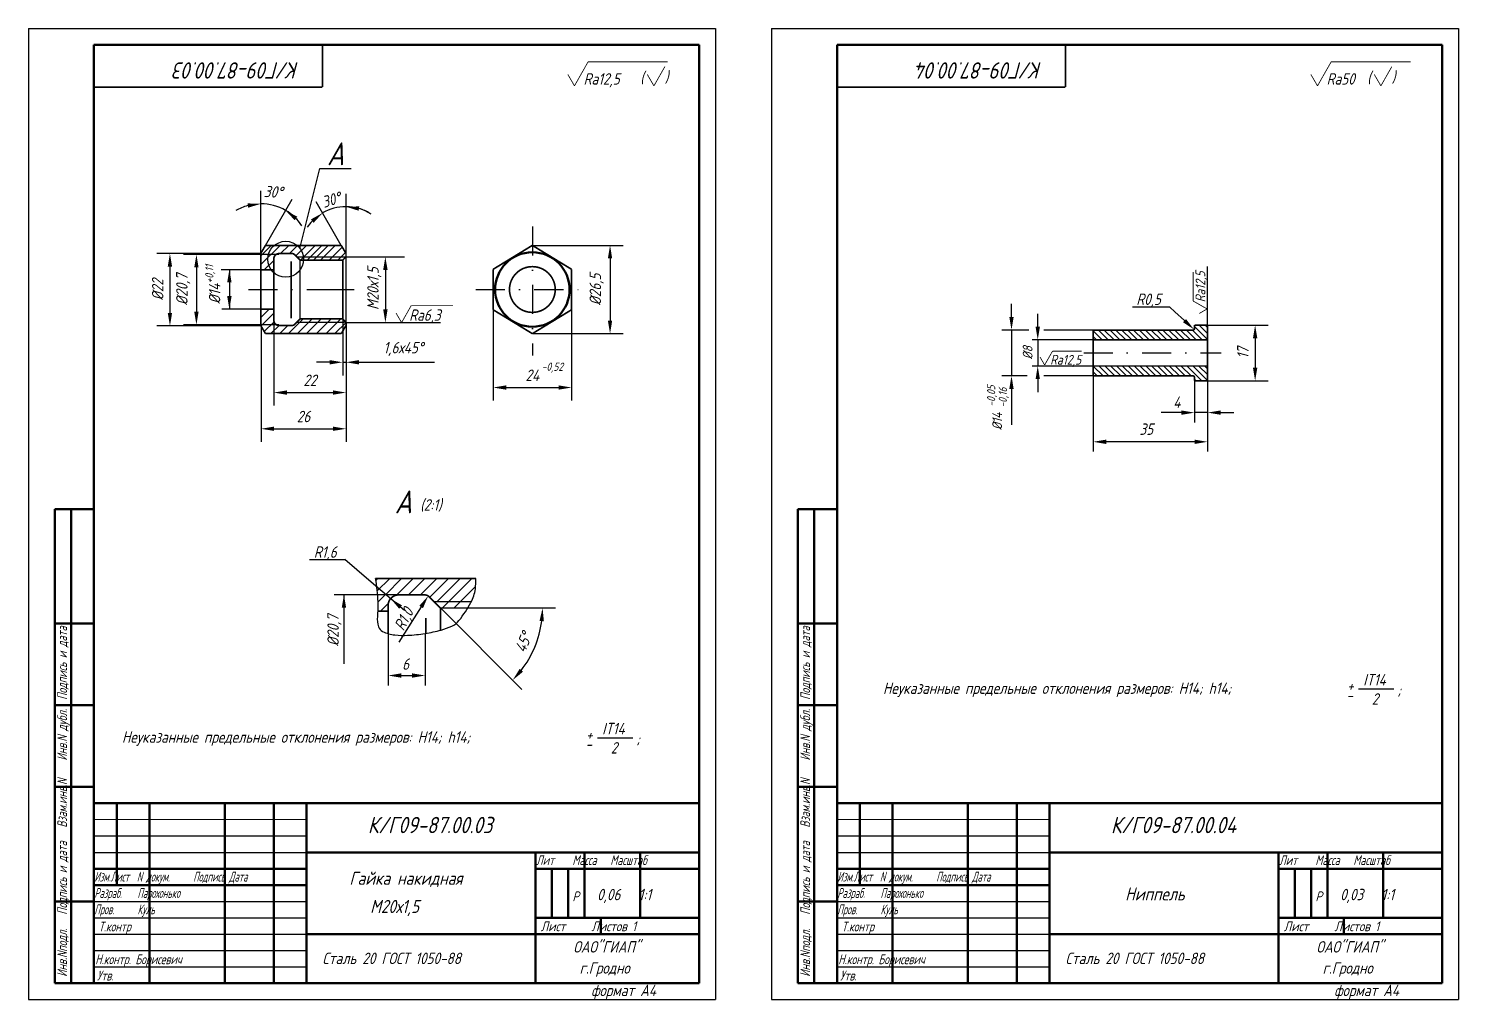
# Model space of a CAD drawing. Header units: inches. Extents: x 1065 to 7392, y 1020 to 3127.
# Drawn here: x 4152.2 to 4589.4, y 2289.9 to 2586.9 of the extents above; entities that cross this region are included whole.
import ezdxf

# ---------------------------------------------------------------- set-up
doc = ezdxf.new("R2010")
doc.units = ezdxf.units.IN
doc.header["$LTSCALE"] = 0.7
doc.header["$MEASUREMENT"] = 0
doc.linetypes.add('DASHDOT', pattern=[25.4, 12.7, -6.35, 0, -6.35])
doc.styles.add('ROMANC', font='romanc', dxfattribs={"width": 0.8, "oblique": 15, "height": 3.5})
doc.styles.get("Standard").update_dxf_attribs({"font": 'romand.shx', "width": 0.8, "oblique": 15, "height": 3.5})
doc.dimstyles.get("Standard").update_dxf_attribs({"dimtxt": 3.5, "dimasz": 4, "dimexe": 4, "dimexo": 0, "dimgap": 2, "dimtad": 1, "dimdec": 0, "dimdsep": 46, "dimtxsty": 'Standard', "dimcen": 0.09, "dimadec": 0, "dimazin": 0, "dimtfac": 1, "dimtdec": 0, "dimtmove": 0, "dimatfit": 3, "dimfxl": 0, "dimtolj": 1, "dimtzin": 0, "dimlwd": 25, "dimlwe": 25, "dimarcsym": 0})

# ---------------------------------------------------------------- blocks, each defined once
blk = doc.blocks.new('*D233')
at = {"color": 0, "lineweight": 25}
for p, q in [((4278.1, 2409.66), (4303.01, 2384.76)), ((4286.46, 2409.66), (4313.32, 2409.66))]:
    blk.add_line(p, q, dxfattribs=at)
blk.add_arc((4278.1, 2409.66), 31.22, 322.3469, 352.6531, dxfattribs=at)
for points in [[(4308.4, 2405.71), (4309.73, 2405.62), (4309.32, 2409.66)], [(4303.32, 2390.15), (4302.32, 2391.03), (4300.18, 2387.59)]]:
    blk.add_solid(points, dxfattribs=at)
at = {"layer": 'DEFPOINTS', "color": 0, "lineweight": 25}
for p in [(4274.69, 2413.07), (4278.1, 2409.66), (4278.1, 2409.66), (4286.46, 2409.66), (4305.14, 2394.05)]:
    blk.add_point(p, dxfattribs=at)
at = {"color": 0, "lineweight": 25, "insert": (4303.48, 2399.15), "char_height": 3.5, "attachment_point": 5, "rotation": 67.5}
blk.add_mtext('\\A1;45°', dxfattribs=at)
blk = doc.blocks.new('*D234')
at = {"color": 0, "lineweight": 25}
for p, q in [((4227.15, 2501.09), (4227.15, 2471.56)), ((4249.22, 2496.98), (4249.22, 2471.56)), ((4231.15, 2475.56), (4245.22, 2475.56))]:
    blk.add_line(p, q, dxfattribs=at)
for points in [[(4231.15, 2476.23), (4231.15, 2474.9), (4227.15, 2475.56)], [(4245.22, 2476.23), (4245.22, 2474.9), (4249.22, 2475.56)]]:
    blk.add_solid(points, dxfattribs=at)
at = {"layer": 'DEFPOINTS', "color": 0, "lineweight": 25}
for p in [(4227.15, 2501.09), (4249.22, 2496.98), (4249.22, 2475.56)]:
    blk.add_point(p, dxfattribs=at)
at = {"color": 0, "lineweight": 25, "insert": (4238.19, 2479.31), "char_height": 3.5, "attachment_point": 5}
blk.add_mtext('\\A1;22', dxfattribs=at)
blk = doc.blocks.new('*D235')
at = {"color": 0, "lineweight": 25}
for p, q in [((4223.24, 2495.93), (4223.24, 2460.49)), ((4249.22, 2496.09), (4249.22, 2460.49)), ((4227.24, 2464.49), (4245.22, 2464.49))]:
    blk.add_line(p, q, dxfattribs=at)
for points in [[(4227.24, 2465.16), (4227.24, 2463.83), (4223.24, 2464.49)], [(4245.22, 2465.16), (4245.22, 2463.83), (4249.22, 2464.49)]]:
    blk.add_solid(points, dxfattribs=at)
at = {"layer": 'DEFPOINTS', "color": 0, "lineweight": 25}
for p in [(4223.24, 2495.93), (4249.22, 2496.09), (4249.22, 2464.49)]:
    blk.add_point(p, dxfattribs=at)
at = {"color": 0, "lineweight": 25, "insert": (4236.23, 2468.24), "char_height": 3.5, "attachment_point": 5}
blk.add_mtext('\\A1;26', dxfattribs=at)
blk = doc.blocks.new('*D236')
at = {"color": 0, "lineweight": 25}
for p, q in [((4223.15, 2518.09), (4191.38, 2518.09)), ((4195.38, 2514.09), (4195.38, 2499.93)), ((4223.24, 2495.93), (4191.38, 2495.93))]:
    blk.add_line(p, q, dxfattribs=at)
for points in [[(4194.71, 2514.09), (4196.04, 2514.09), (4195.38, 2518.09)], [(4194.71, 2499.93), (4196.04, 2499.93), (4195.38, 2495.93)]]:
    blk.add_solid(points, dxfattribs=at)
at = {"layer": 'DEFPOINTS', "color": 0, "lineweight": 25}
for p in [(4223.15, 2518.09), (4195.38, 2495.93), (4223.24, 2495.93)]:
    blk.add_point(p, dxfattribs=at)
at = {"color": 0, "lineweight": 25, "insert": (4191.63, 2507.01), "char_height": 3.5, "attachment_point": 5, "rotation": 90}
blk.add_mtext('\\A1;%%C22', dxfattribs=at)
blk = doc.blocks.new('*D249')
at = {"color": 0, "lineweight": 25}
for p, q in [((4511.91, 2496.19), (4531.22, 2496.19)), ((4527.22, 2492.19), (4527.22, 2483.19)), ((4512.68, 2479.19), (4531.22, 2479.19))]:
    blk.add_line(p, q, dxfattribs=at)
for points in [[(4526.55, 2492.19), (4527.89, 2492.19), (4527.22, 2496.19)], [(4526.55, 2483.19), (4527.89, 2483.19), (4527.22, 2479.19)]]:
    blk.add_solid(points, dxfattribs=at)
at = {"layer": 'DEFPOINTS', "color": 0, "lineweight": 25}
for p in [(4511.91, 2496.19), (4512.68, 2479.19), (4527.22, 2479.19)]:
    blk.add_point(p, dxfattribs=at)
at = {"color": 0, "lineweight": 25, "insert": (4523.47, 2487.69), "char_height": 3.5, "attachment_point": 5, "rotation": 90}
blk.add_mtext('\\A1;17', dxfattribs=at)

msp = doc.modelspace()

# ---------------------------------------------------------------- linework, layer by layer
for p, q in [((4152.16, 2586.91), (4152.16, 2289.91)), ((4152.16, 2586.91), (4362.16, 2586.91)), ((4362.16, 2586.91), (4362.16, 2289.91)), ((4379.37, 2586.91), (4379.37, 2289.91)), ((4379.37, 2586.91), (4589.37, 2586.91)), ((4589.37, 2586.91), (4589.37, 2289.91)), ((4235.09, 2519.66), (4241.2, 2544.07)), ((4241.2, 2544.07), (4250.8, 2544.07)), ((4234.15, 2517.09), (4237.06, 2517.09)), ((4234.15, 2517.09), (4245.13, 2517.09)), ((4235.15, 2516.09), (4245.13, 2516.09)), ((4245.13, 2517.09), (4249.22, 2517.09)), ((4512.68, 2496.19), (4512.68, 2514.17)), ((4501.17, 2501.68), (4489.76, 2501.68)), ((4234.15, 2497.09), (4237.06, 2497.09)), ((4234.15, 2497.09), (4242.72, 2497.09)), ((4234.15, 2497.09), (4245.13, 2497.09)), ((4235.15, 2498.09), (4245.13, 2498.09)), ((4245.13, 2497.09), (4248.79, 2497.09)), ((4508.68, 2496.19), (4508.68, 2495.19)), ((4508.68, 2480.19), (4508.68, 2479.19)), ((4238.08, 2424.45), (4248.87, 2424.45)), ((4276.1, 2411.66), (4287.58, 2411.66)), ((4276.1, 2411.66), (4287.58, 2411.66)), ((4278.1, 2409.66), (4286.46, 2409.66)), ((4152.16, 2289.91), (4362.16, 2289.91)), ((4379.37, 2289.91), (4589.37, 2289.91))]:
    msp.add_line(p, q)
at = {"lineweight": 50}
for p, q in [((4172.16, 2581.91), (4172.16, 2294.91)), ((4172.16, 2581.91), (4357.16, 2581.91)), ((4357.16, 2581.91), (4357.16, 2294.91)), ((4399.37, 2581.91), (4399.37, 2294.91)), ((4399.37, 2581.91), (4584.37, 2581.91)), ((4584.37, 2581.91), (4584.37, 2294.91)), ((4160.16, 2439.91), (4160.16, 2294.91)), ((4160.16, 2439.91), (4172.16, 2439.91)), ((4165.16, 2439.91), (4165.16, 2294.91)), ((4387.37, 2439.91), (4387.37, 2294.91)), ((4387.37, 2439.91), (4399.37, 2439.91)), ((4392.37, 2439.91), (4392.37, 2294.91)), ((4160.16, 2404.91), (4172.16, 2404.91)), ((4387.37, 2404.91), (4399.37, 2404.91)), ((4160.16, 2379.91), (4172.16, 2379.91)), ((4387.37, 2379.91), (4399.37, 2379.91)), ((4160.16, 2354.91), (4172.16, 2354.91)), ((4387.37, 2354.91), (4399.37, 2354.91)), ((4172.16, 2349.91), (4357.16, 2349.91)), ((4179.16, 2349.91), (4179.16, 2324.91)), ((4189.16, 2349.91), (4189.16, 2294.91)), ((4212.16, 2349.91), (4212.16, 2294.91)), ((4227.16, 2349.91), (4227.16, 2294.91)), ((4237.16, 2349.91), (4237.16, 2294.91)), ((4399.37, 2349.91), (4584.37, 2349.91)), ((4406.37, 2349.91), (4406.37, 2324.91)), ((4416.37, 2349.91), (4416.37, 2294.91)), ((4439.37, 2349.91), (4439.37, 2294.91)), ((4454.37, 2349.91), (4454.37, 2294.91)), ((4464.37, 2349.91), (4464.37, 2294.91)), ((4307.16, 2334.91), (4307.16, 2294.91)), ((4322.16, 2334.91), (4322.16, 2314.91)), ((4339.16, 2334.91), (4339.16, 2314.91)), ((4534.37, 2334.91), (4534.37, 2294.91)), ((4549.37, 2334.91), (4549.37, 2314.91)), ((4566.37, 2334.91), (4566.37, 2314.91)), ((4172.16, 2329.91), (4237.16, 2329.91)), ((4307.16, 2329.91), (4357.16, 2329.91)), ((4312.16, 2329.91), (4312.16, 2314.91)), ((4317.16, 2329.91), (4317.16, 2314.91)), ((4399.37, 2329.91), (4464.37, 2329.91)), ((4534.37, 2329.91), (4584.37, 2329.91)), ((4539.37, 2329.91), (4539.37, 2314.91)), ((4544.37, 2329.91), (4544.37, 2314.91)), ((4172.16, 2324.91), (4237.16, 2324.91)), ((4399.37, 2324.91), (4464.37, 2324.91)), ((4160.16, 2319.91), (4172.16, 2319.91)), ((4387.37, 2319.91), (4399.37, 2319.91)), ((4307.16, 2314.91), (4357.16, 2314.91)), ((4327.16, 2314.91), (4327.16, 2309.91)), ((4534.37, 2314.91), (4584.37, 2314.91)), ((4554.37, 2314.91), (4554.37, 2309.91)), ((4160.16, 2294.91), (4357.16, 2294.91)), ((4387.37, 2294.91), (4584.37, 2294.91))]:
    msp.add_line(p, q, dxfattribs=at)
at = {"lineweight": 25}
for p, q in [((4223.15, 2518.09), (4223.15, 2537.3)), ((4249.22, 2518.09), (4249.22, 2536.41)), ((4224.59, 2520.59), (4232.76, 2534.72)), ((4247.78, 2520.59), (4240.06, 2533.96)), ((4306.2, 2520.59), (4333.96, 2520.59)), ((4228.7, 2517.84), (4199.48, 2517.84)), ((4203.53, 2514.09), (4203.53, 2500.09)), ((4249.22, 2517.09), (4267.13, 2517.09)), ((4329.96, 2516.59), (4329.96, 2497.59)), ((4223.15, 2513.09), (4211.05, 2513.09)), ((4213.56, 2513.09), (4213.56, 2501.09)), ((4261.26, 2513.09), (4261.26, 2500.98)), ((4223.15, 2501.09), (4211.3, 2501.09)), ((4294.2, 2500.9), (4294.2, 2473.1)), ((4318.2, 2500.9), (4318.2, 2473.1)), ((4248.22, 2498.09), (4248.22, 2480.83)), ((4249.22, 2496.98), (4278.07, 2496.98)), ((4228.73, 2496.29), (4199.48, 2496.29)), ((4249.22, 2496.09), (4249.22, 2480.83)), ((4306.2, 2493.59), (4333.96, 2493.59)), ((4244.22, 2484.83), (4240.22, 2484.83)), ((4248.22, 2484.83), (4249.22, 2484.83)), ((4253.22, 2484.83), (4276.29, 2484.83)), ((4298.2, 2477.1), (4314.2, 2477.1)), ((4558.83, 2384.93), (4569.66, 2384.93)), ((4326.12, 2369.99), (4336.95, 2369.99)), ((4172.16, 2339.91), (4237.16, 2339.91)), ((4399.37, 2339.91), (4464.37, 2339.91)), ((4172.16, 2334.91), (4237.16, 2334.91)), ((4399.37, 2334.91), (4464.37, 2334.91)), ((4172.16, 2319.91), (4237.16, 2319.91)), ((4399.37, 2319.91), (4464.37, 2319.91)), ((4172.16, 2314.91), (4237.16, 2314.91)), ((4399.37, 2314.91), (4464.37, 2314.91)), ((4172.16, 2309.91), (4237.16, 2309.91)), ((4399.37, 2309.91), (4464.37, 2309.91)), ((4172.16, 2304.91), (4237.16, 2304.91)), ((4399.37, 2304.91), (4464.37, 2304.91)), ((4172.16, 2299.91), (4237.16, 2299.91)), ((4399.37, 2299.91), (4464.37, 2299.91))]:
    msp.add_line(p, q, dxfattribs=at)
at = {"linetype": 'DASHDOT'}
for p, q in [((4306.2, 2526.38), (4306.2, 2486.92)), ((4219.36, 2507.09), (4245.13, 2507.09)), ((4245.13, 2507.09), (4251.69, 2507.09)), ((4288.92, 2507.09), (4321.06, 2507.09)), ((4474.8, 2487.69), (4516.84, 2487.69))]:
    msp.add_line(p, q, dxfattribs=at)
at = {"color": 0}
for p, q in [((4223.15, 2517.4), (4226.34, 2520.59)), ((4223.15, 2514.7), (4229.04, 2520.59)), ((4229.23, 2518.09), (4231.73, 2520.59)), ((4231.92, 2518.09), (4234.42, 2520.59)), ((4233.88, 2517.35), (4237.12, 2520.59)), ((4235.31, 2516.09), (4239.81, 2520.59)), ((4237.3, 2516.09), (4241.8, 2520.59)), ((4239.29, 2516.09), (4243.79, 2520.59)), ((4241.38, 2516.09), (4245.88, 2520.59)), ((4244.08, 2516.09), (4248.07, 2520.08)), ((4246.77, 2516.09), (4249.06, 2518.37)), ((4224.23, 2513.09), (4227.15, 2516.01)), ((4223.15, 2498.54), (4225.7, 2501.09)), ((4223.24, 2495.93), (4227.15, 2499.84)), ((4224.23, 2494.22), (4227.22, 2497.22)), ((4231.67, 2493.59), (4236.17, 2498.09)), ((4234.36, 2493.59), (4238.86, 2498.09)), ((4237.17, 2493.59), (4241.67, 2498.09)), ((4240.21, 2493.59), (4244.71, 2498.09)), ((4243.13, 2493.59), (4247.63, 2498.09)), ((4245.82, 2493.59), (4249.22, 2496.98)), ((4226.28, 2493.59), (4228.78, 2496.09)), ((4228.98, 2493.59), (4231.48, 2496.09)), ((4480.49, 2491.69), (4477.68, 2494.5)), ((4478.69, 2491.69), (4477.68, 2492.7)), ((4482.29, 2491.69), (4479.29, 2494.69)), ((4484.08, 2491.69), (4481.08, 2494.69)), ((4485.88, 2491.69), (4482.88, 2494.69)), ((4487.67, 2491.69), (4484.67, 2494.69)), ((4489.47, 2491.69), (4486.47, 2494.69)), ((4491.27, 2491.69), (4488.27, 2494.69)), ((4493.06, 2491.69), (4490.06, 2494.69)), ((4494.86, 2491.69), (4491.86, 2494.69)), ((4496.65, 2491.69), (4493.65, 2494.69)), ((4498.45, 2491.69), (4495.45, 2494.69)), ((4500.25, 2491.69), (4497.25, 2494.69)), ((4502.04, 2491.69), (4499.04, 2494.69)), ((4503.84, 2491.69), (4500.84, 2494.69)), ((4505.63, 2491.69), (4502.63, 2494.69)), ((4507.43, 2491.69), (4504.43, 2494.69)), ((4509.23, 2491.69), (4506.23, 2494.69)), ((4511.02, 2491.69), (4508.02, 2494.69)), ((4512.68, 2491.82), (4508.68, 2495.82)), ((4512.68, 2493.62), (4510.11, 2496.19)), ((4512.68, 2495.42), (4511.91, 2496.19)), ((4480.71, 2480.69), (4477.71, 2483.69)), ((4482.51, 2480.69), (4479.51, 2483.69)), ((4484.31, 2480.69), (4481.31, 2483.69)), ((4486.1, 2480.69), (4483.1, 2483.69)), ((4487.9, 2480.69), (4484.9, 2483.69)), ((4489.69, 2480.69), (4486.69, 2483.69)), ((4491.49, 2480.69), (4488.49, 2483.69)), ((4493.29, 2480.69), (4490.29, 2483.69)), ((4495.08, 2480.69), (4492.08, 2483.69)), ((4496.88, 2480.69), (4493.88, 2483.69)), ((4498.67, 2480.69), (4495.67, 2483.69)), ((4500.47, 2480.69), (4497.47, 2483.69)), ((4502.27, 2480.69), (4499.27, 2483.69)), ((4504.06, 2480.69), (4501.06, 2483.69)), ((4505.86, 2480.69), (4502.86, 2483.69)), ((4507.65, 2480.69), (4504.65, 2483.69)), ((4510.95, 2479.19), (4506.45, 2483.69)), ((4512.68, 2479.25), (4508.25, 2483.69)), ((4512.68, 2481.05), (4510.04, 2483.69)), ((4512.68, 2482.84), (4511.84, 2483.69)), ((4478.92, 2480.69), (4477.68, 2481.92)), ((4509.15, 2479.19), (4508.68, 2479.66)), ((4258.28, 2417.94), (4258.99, 2418.66)), ((4258.69, 2414.77), (4262.58, 2418.66)), ((4261.35, 2413.83), (4266.18, 2418.66)), ((4264.77, 2413.66), (4269.77, 2418.66)), ((4268.36, 2413.66), (4273.36, 2418.66)), ((4271.95, 2413.66), (4276.95, 2418.66)), ((4274.82, 2412.94), (4280.54, 2418.66)), ((4277.14, 2411.66), (4284.14, 2418.66)), ((4278.73, 2409.66), (4287.73, 2418.66)), ((4258.93, 2411.41), (4261.18, 2413.66)), ((4282.32, 2409.66), (4288.85, 2416.19)), ((4259.77, 2408.66), (4262.16, 2411.05))]:
    msp.add_line(p, q, dxfattribs=at)
at = {"color": 0, "linetype": 'ByBlock'}
for p, q in [((4249.22, 2517.09), (4261.37, 2517.09)), ((4223.15, 2513.09), (4212.04, 2513.09)), ((4223.15, 2501.09), (4212.04, 2501.09)), ((4294.2, 2500.9), (4294.2, 2476.85)), ((4318.2, 2500.9), (4318.2, 2476.85)), ((4452.72, 2498.69), (4452.72, 2502.69)), ((4502.68, 2500.28), (4501.17, 2501.68)), ((4249.22, 2497.09), (4249.22, 2483.34)), ((4460.74, 2495.69), (4460.74, 2499.69)), ((4505.62, 2497.57), (4502.68, 2500.28)), ((4458.04, 2494.69), (4449.72, 2494.69)), ((4452.72, 2494.69), (4452.72, 2480.69)), ((4477.68, 2494.69), (4462.57, 2494.69)), ((4512.68, 2496.19), (4526.63, 2496.19)), ((4477.68, 2491.69), (4459.03, 2491.69)), ((4460.74, 2491.69), (4460.74, 2483.69)), ((4477.71, 2483.69), (4459.03, 2483.69)), ((4457.53, 2480.69), (4449.72, 2480.69)), ((4460.74, 2479.69), (4460.74, 2475.69)), ((4477.68, 2480.69), (4462.57, 2480.69)), ((4477.68, 2480.69), (4477.68, 2457.5)), ((4508.68, 2479.19), (4508.68, 2466.43)), ((4512.68, 2479.19), (4526.63, 2479.19)), ((4512.68, 2479.19), (4512.68, 2466.43)), ((4512.68, 2479.19), (4512.68, 2457.5)), ((4452.72, 2476.69), (4452.72, 2472.69)), ((4452.72, 2472.69), (4452.72, 2465.66)), ((4500.68, 2469.43), (4498.45, 2469.43)), ((4504.68, 2469.43), (4500.68, 2469.43)), ((4512.68, 2469.43), (4508.68, 2469.43)), ((4516.68, 2469.43), (4520.68, 2469.43)), ((4508.68, 2460.5), (4481.68, 2460.5)), ((4256.24, 2418.17), (4248.87, 2424.45)), ((4267.1, 2408.93), (4256.24, 2418.17)), ((4265.3, 2413.66), (4245.59, 2413.66)), ((4248.59, 2413.66), (4248.59, 2393.82)), ((4248.59, 2413.66), (4248.59, 2401.82)), ((4265.91, 2409.94), (4265.3, 2410.46)), ((4272.2, 2409.97), (4270.05, 2406.6)), ((4270.05, 2406.6), (4265.36, 2399.24)), ((4262.1, 2401.82), (4262.1, 2386)), ((4273.42, 2401.86), (4273.42, 2386)), ((4248.59, 2393.82), (4248.59, 2392.61)), ((4266.1, 2389), (4269.42, 2389))]:
    msp.add_line(p, q, dxfattribs=at)
at = {"lineweight": 15}
for p, q in [((4172.16, 2344.91), (4237.16, 2344.91)), ((4399.37, 2344.91), (4464.37, 2344.91))]:
    msp.add_line(p, q, dxfattribs=at)
at = {"color": 1, "lineweight": 50}
for p, q in [((4237.16, 2334.91), (4357.16, 2334.91)), ((4464.37, 2334.91), (4584.37, 2334.91)), ((4237.16, 2309.91), (4357.16, 2309.91)), ((4464.37, 2309.91), (4584.37, 2309.91))]:
    msp.add_line(p, q, dxfattribs=at)
for points, const_width in [([(4242.01, 2569.03), (4242.01, 2582.03)], 0.5), ([(4469.23, 2569.03), (4469.23, 2582.03)], 0.5), ([(4319.08, 2569.39), (4323.24, 2576.73)], 0.25), ([(4323.24, 2576.73), (4347.61, 2576.73)], 0.3), ([(4343.38, 2569.39), (4346.72, 2575.27)], 0.25), ([(4546.29, 2569.39), (4550.46, 2576.73)], 0.25), ([(4550.46, 2576.73), (4574.82, 2576.73)], 0.3), ([(4565.67, 2569.39), (4569.01, 2575.27)], 0.25), ([(4317.05, 2572.89), (4319.08, 2569.39)], 0.25), ([(4341.34, 2572.89), (4343.38, 2569.39)], 0.25), ([(4544.26, 2572.89), (4546.29, 2569.39)], 0.25), ([(4563.64, 2572.89), (4565.67, 2569.39)], 0.25), ([(4172.01, 2569.03), (4242.01, 2569.03)], 0.5), ([(4399.23, 2569.03), (4469.23, 2569.03)], 0.5), ([(4223.15, 2518.09), (4224.59, 2520.59)], 0.5), ([(4224.59, 2520.59), (4245.13, 2520.59)], 0.5), ([(4245.13, 2520.59), (4247.78, 2520.59)], 0.5), ([(4249.22, 2518.09), (4247.78, 2520.59)], 0.5), ([(4294.2, 2513.27), (4306.2, 2520.59)], 0.5), ([(4306.2, 2520.59), (4318.2, 2513.27)], 0.5), ([(4223.15, 2518.09), (4223.15, 2507.09)], 0.5), ([(4227.15, 2516.49), (4227.15, 2497.69)], 0.5), ([(4227.15, 2515.59), (4227.15, 2498.59)], 0.5), ([(4228.75, 2518.09), (4232.74, 2518.09)], 0.5), ([(4232.48, 2515.71), (4232.48, 2498.26)], 0.5), ([(4233.44, 2517.79), (4235.15, 2516.09)], 0.5), ([(4235.15, 2516.09), (4248.22, 2516.09)], 0.5), ([(4235.15, 2516.09), (4235.15, 2497.88)], 0.5), ([(4245.13, 2516.09), (4248.22, 2516.09)], 0.5), ([(4249.22, 2517.09), (4248.22, 2516.09)], 0.5), ([(4248.22, 2516.09), (4248.22, 2498.09)], 0.5), ([(4249.22, 2518.09), (4249.22, 2507.09)], 0.5), ([(4223.15, 2513.09), (4227.15, 2513.09)], 0.5), ([(4294.2, 2513.27), (4294.2, 2500.9)], 0.5), ([(4318.2, 2513.27), (4318.2, 2500.9)], 0.5), ([(4508.28, 2503.56), (4508.28, 2512.44)], 0.3), ([(4223.15, 2507.09), (4223.15, 2496.09)], 0.5), ([(4249.22, 2507.09), (4249.22, 2496.09)], 0.5), ([(4223.15, 2501.09), (4227.15, 2501.09)], 0.5), ([(4266.22, 2496.98), (4269.15, 2502.15)], 0.25), ([(4269.15, 2502.15), (4281.92, 2502.15)], 0.3), ([(4294.2, 2500.9), (4306.2, 2493.59)], 0.5), ([(4318.2, 2500.9), (4306.2, 2493.59)], 0.5), ([(4512.53, 2501.15), (4508.28, 2503.56)], 0.25), ([(4510.12, 2499.75), (4512.53, 2501.15)], 0.25), ([(4233.44, 2496.38), (4235.15, 2498.09)], 0.5), ([(4235.15, 2498.09), (4248.22, 2498.09)], 0.5), ([(4245.13, 2498.09), (4248.22, 2498.09)], 0.5), ([(4249.22, 2497.09), (4248.22, 2498.09)], 0.5), ([(4264.54, 2499.85), (4266.21, 2496.98)], 0.25), ([(4223.15, 2496.09), (4224.59, 2493.59)], 0.5), ([(4224.59, 2493.59), (4245.13, 2493.59)], 0.5), ([(4228.75, 2496.09), (4232.74, 2496.09)], 0.5), ([(4245.13, 2493.59), (4247.78, 2493.59)], 0.5), ([(4249.22, 2496.09), (4247.78, 2493.59)], 0.5), ([(4477.68, 2494.69), (4477.68, 2480.69)], 0.5), ([(4477.68, 2494.69), (4508.18, 2494.69)], 0.5), ([(4508.68, 2496.19), (4512.68, 2496.19)], 0.5), ([(4508.68, 2496.19), (4508.68, 2495.19)], 0.5), ([(4512.68, 2496.19), (4512.68, 2479.19)], 0.5), ([(4462.85, 2483.99), (4465.26, 2488.24)], 0.25), ([(4465.26, 2488.24), (4474.13, 2488.24)], 0.3), ([(4477.68, 2491.69), (4512.68, 2491.69)], 0.5), ([(4461.45, 2486.41), (4462.85, 2483.99)], 0.25), ([(4477.68, 2483.69), (4512.68, 2483.69)], 0.5), ([(4477.68, 2480.69), (4508.18, 2480.69)], 0.5), ([(4508.68, 2480.19), (4508.68, 2479.19)], 0.5), ([(4508.68, 2479.19), (4512.68, 2479.19)], 0.5), ([(4258.16, 2418.66), (4288.96, 2418.66)], 0.5), ([(4265.3, 2413.66), (4273.28, 2413.66)], 0.5), ([(4262.1, 2410.46), (4262.1, 2401.82)], 0.5), ([(4274.69, 2413.07), (4278.1, 2409.66)], 0.5), ([(4278.1, 2409.66), (4286.46, 2409.66)], 0.5), ([(4278.1, 2409.66), (4278.1, 2402.86)], 0.5), ([(4258.9, 2408.66), (4262.1, 2408.66)], 0.5), ([(4262.1, 2408.66), (4262.1, 2401.82)], 0.5), ([(4273.64, 2406.59), (4273.64, 2401.89)], 0.5)]:
    msp.add_lwpolyline(points, dxfattribs=dict(const_width=const_width))
at = {"const_width": 0.5}
for points in [[(4228.75, 2518.09, 0.414214), (4227.15, 2516.49, 0.414214)], [(4233.44, 2517.79, 0.198912), (4232.74, 2518.09, 0.198912)], [(4299.2, 2507.09, -1), (4313.2, 2507.09, -1)], [(4299.2, 2507.09, 1), (4313.2, 2507.09, 1)], [(4227.15, 2497.69, 0.414214), (4228.75, 2496.09, 0.414214)], [(4232.74, 2496.09, 0.198912), (4233.44, 2496.38, 0.198912)], [(4508.18, 2494.69, 0.414214), (4508.68, 2495.19, 0.414214)], [(4508.68, 2480.19, 0.414214), (4508.18, 2480.69, 0.414214)], [(4265.3, 2413.66, 0.414214), (4262.1, 2410.46, 0.414214)], [(4274.69, 2413.07, 0.198912), (4273.28, 2413.66, 0.198912)]]:
    msp.add_lwpolyline(points, format="xyb", dxfattribs=at)
msp.add_lwpolyline([(4258.16, 2418.66, -0.002335), (4258.29, 2417.86, -0.012135), (4258.75, 2414.26, -0.047304), (4258.8, 2407.1, 0.1054), (4259.2, 2403.89, 0.19608), (4260.42, 2402.49, 0.090842), (4264.16, 2401.41, 0.037429), (4268.03, 2401.3, 0.026758), (4273.42, 2401.86, 0.028786), (4278.32, 2402.92, 0.042114), (4281.54, 2404.11, 0.112733), (4283.77, 2405.85, 0.047811), (4287.41, 2411.33, 0.088406), (4288.77, 2415.5, 0.039853), (4288.96, 2418.66)], format="xyb")
msp.add_circle((4230.77, 2516.34), 5.5)
at = {"lineweight": 50}
msp.add_circle((4306.2, 2507.09), 11.39, dxfattribs=at)
at = {"lineweight": 25}
for centre, radius, start, end in [((4223.15, 2518.09), 15.21, 105.1104, 120.2207), ((4223.15, 2518.09), 15.21, 60, 90), ((4249.22, 2518.09), 14.33, 90, 120), ((4249.22, 2518.09), 14.33, 57.5759, 90), ((4249.22, 2518.09), 14.33, 58.8355, 73.951), ((4223.15, 2518.09), 15.21, 34.0854, 60), ((4223.15, 2518.09), 15.21, 37.3291, 44.8896), ((4249.22, 2518.09), 14.33, 136.049, 145.7932)]:
    msp.add_arc(centre, radius, start, end, dxfattribs=at)
for points in [[(4219.1, 2533.43), (4219.27, 2532.11), (4223.15, 2533.3)], [(4253.09, 2531.19), (4253.27, 2532.51), (4249.22, 2532.41)], [(4233.52, 2528.29), (4234.33, 2529.35), (4230.76, 2531.26)], [(4238.49, 2528.55), (4239.32, 2527.5), (4242.06, 2530.49)], [(4329.29, 2516.59), (4330.62, 2516.59), (4329.96, 2520.59)], [(4202.81, 2513.84), (4204.14, 2513.84), (4203.48, 2517.84)], [(4260.59, 2513.09), (4261.93, 2513.09), (4261.26, 2517.09)], [(4212.89, 2509.25), (4214.23, 2509.25), (4213.56, 2513.25)], [(4212.89, 2505.06), (4214.23, 2505.06), (4213.56, 2501.06)], [(4260.59, 2500.98), (4261.93, 2500.98), (4261.26, 2496.98)], [(4202.81, 2500.29), (4204.14, 2500.29), (4203.48, 2496.29)], [(4329.29, 2497.59), (4330.62, 2497.59), (4329.96, 2493.59)], [(4244.22, 2485.49), (4244.22, 2484.16), (4248.22, 2484.83)], [(4253.22, 2485.49), (4253.22, 2484.16), (4249.22, 2484.83)], [(4298.2, 2477.77), (4298.2, 2476.44), (4294.2, 2477.1)], [(4314.2, 2477.77), (4314.2, 2476.44), (4318.2, 2477.1)]]:
    msp.add_solid(points, dxfattribs=at)
at = {"color": 0, "linetype": 'ByBlock'}
for points in [[(4452.05, 2498.69), (4453.38, 2498.69), (4452.72, 2494.69)], [(4505.16, 2497.08), (4506.07, 2498.06), (4508.55, 2494.85)], [(4460.08, 2495.69), (4461.41, 2495.69), (4460.74, 2491.69)], [(4460.08, 2479.69), (4461.41, 2479.69), (4460.74, 2483.69)], [(4452.05, 2476.69), (4453.38, 2476.69), (4452.72, 2480.69)], [(4504.68, 2470.09), (4504.68, 2468.76), (4508.68, 2469.43)], [(4516.68, 2470.09), (4516.68, 2468.76), (4512.68, 2469.43)], [(4481.68, 2461.16), (4481.68, 2459.83), (4477.68, 2460.5)], [(4508.68, 2461.16), (4508.68, 2459.83), (4512.68, 2460.5)], [(4247.92, 2409.77), (4249.25, 2409.77), (4248.59, 2413.77)], [(4265.48, 2409.43), (4266.35, 2410.45), (4262.87, 2412.53)], [(4272.76, 2409.61), (4271.64, 2410.33), (4274.35, 2413.35)], [(4266.1, 2389.67), (4266.1, 2388.33), (4262.1, 2389)], [(4269.42, 2389.67), (4269.42, 2388.33), (4273.42, 2389)]]:
    msp.add_solid(points, dxfattribs=at)
at = {"layer": 'DEFPOINTS', "color": 0, "linetype": 'ByBlock'}
for p in [(4224.59, 2520.59), (4224.59, 2520.59), (4247.78, 2520.59), (4223.15, 2518.09), (4223.15, 2518.09), (4223.15, 2518.09), (4223.15, 2518.09), (4223.15, 2518.09), (4223.15, 2514.09), (4228.75, 2518.09), (4249.22, 2518.09), (4249.22, 2518.09), (4249.22, 2517.09), (4223.15, 2507.09), (4223.15, 2507.09), (4249.22, 2507.09), (4294.2, 2500.9), (4318.2, 2500.9), (4215.04, 2500.09), (4223.15, 2500.09), (4248.22, 2498.09), (4249.22, 2498.09), (4249.22, 2497.09), (4223.15, 2496.09), (4227.15, 2494.66), (4228.75, 2496.09), (4477.68, 2494.69), (4508.18, 2495.19), (4508.55, 2494.85), (4515.13, 2496.19), (4223.15, 2490.66), (4249.22, 2490.66), (4249.22, 2490.66), (4477.68, 2491.69), (4460.74, 2483.69), (4477.71, 2483.69), (4318.2, 2479.85), (4452.72, 2480.69), (4477.68, 2480.69), (4477.68, 2480.69), (4508.68, 2479.19), (4512.68, 2479.19), (4512.68, 2479.19), (4515.13, 2479.19), (4523.63, 2479.19), (4249.22, 2477.78), (4223.15, 2469.16), (4508.68, 2469.43), (4477.68, 2460.5), (4265.3, 2413.66), (4262.87, 2412.53), (4265.3, 2410.46), (4273.28, 2411.66), (4274.35, 2413.35), (4248.59, 2401.82), (4262.1, 2401.82), (4262.1, 2401.82), (4273.42, 2401.86), (4267.69, 2391.66), (4267.69, 2391.66), (4273.42, 2389)]:
    msp.add_point(p, dxfattribs=at)

# ---------------------------------------------------------------- texts
at = {"style": 'ROMANC', "oblique": 15, "width": 0.8}
for s, p in [('(', (4339.19, 2570.21)), (')', (4346.69, 2570.35)), ('(', (4561.48, 2570.21)), (')', (4568.98, 2570.35))]:
    msp.add_text(s, height=3.5, dxfattribs=at).set_placement(p)
at = {"lineweight": 35, "char_height": 5, "width": 116.2188, "attachment_point": 1, "rotation": 180}
for s, insert in [('К/Г09-87.00.03 ', (4234.89, 2571.61)), ('К/Г09-87.00.04 ', (4462.1, 2571.61))]:
    msp.add_mtext(s, dxfattribs=dict(at, insert=insert))
at = {"lineweight": 25, "attachment_point": 1}
for s, insert, char_height, width in [('Ra12,5', (4321.87, 2573.27), 3.5, 29.1251), ('Ra50', (4549.08, 2573.27), 3.5, 29.1251), ('R0,5', (4490.88, 2505.87), 3.5, 34.7971), ('Ra6,3', (4268.53, 2501.01), 3.5, 29.1251), ('-0,52', (4309.09, 2484.71), 2.5, 14.2705), ('Ra12,5', (4464.54, 2487.1), 3, 25.3892), ('4', (4502.18, 2474.37), 3.5, 7.8941), ('35', (4491.85, 2466.12), 3.5, 8.9871), ('(2:1)', (4271.89, 2442.96), 3.5, 42.5298), ('R1,6', (4239.38, 2428.53), 3.5, 34.7971), ('6', (4266.39, 2394.25), 3.5, 13.6843), ('IT14', (4560.28, 2389.45), 3.5, 19.7907), (' Неуказанные предельные отклонения размеров: H14; h14; ', (4411.57, 2386.87), 3.5, 158.004), ('+', (4555.33, 2387.64), 3.5, 4.3989), ('2', (4562.89, 2383.58), 3.5, 17.1446), (';', (4570.72, 2386.3), 3.5, 9.0235), ('-', (4555.11, 2384.71), 3.5, 6.6548), ('IT14', (4327.56, 2374.52), 3.5, 19.7907), (' Неуказанные предельные отклонения размеров: H14; h14; ', (4178.85, 2371.93), 3.5, 158.004), ('+', (4322.61, 2372.7), 3.5, 4.3989), (';', (4338, 2371.36), 3.5, 9.0235), ('-', (4322.39, 2369.77), 3.5, 6.6548), ('2', (4330.18, 2368.64), 3.5, 17.1446), ('{\\W0.7;Лит    Масса   Масштаб}', (4307.36, 2334.02), 3, 48.3624), ('{\\W0.7;Лит    Масса   Масштаб}', (4534.57, 2334.02), 3, 48.3624), ('{\\W0.6; Изм.Лист  N докум.      Подпись Дата\\P Разраб.    Парохонько\\P Пров.      Куль}', (4171.08, 2328.97), 3, 75.9719), ('{\\W0.6; Изм.Лист  N докум.      Подпись Дата\\P Разраб.    Парохонько\\P Пров.      Куль}', (4398.29, 2328.97), 3, 75.9719), ('Р', (4318.44, 2322.95), 3, 4.7355), ('0,06   1:1', (4326.01, 2323.75), 3.5, 30.5998), ('Р', (4545.65, 2322.95), 3, 4.7355), ('0,03   1:1', (4553.22, 2323.75), 3.5, 30.5998), ('{\\W0.7;Т.контр}', (4173.59, 2313.71), 3, 65.7648), ('Лист     Листов 1', (4308.77, 2313.78), 3, 49.4707), ('{\\W0.7;Т.контр}', (4400.81, 2313.71), 3, 65.7648), ('Лист     Листов 1', (4535.98, 2313.78), 3, 49.4707), ('Сталь 20 ГОСТ 1050-88', (4242.01, 2304.23), 3.5, 67.3789), ('Сталь 20 ГОСТ 1050-88', (4469.23, 2304.23), 3.5, 67.3789), ('{\\W0.7; Н.контр. Борисевич}', (4171.15, 2303.69), 3, 40.546), ('г.Гродно', (4320.66, 2301.29), 3.5, 35.0627), ('{\\W0.7; Н.контр. Борисевич}', (4398.36, 2303.69), 3, 40.546), ('г.Гродно', (4547.87, 2301.29), 3.5, 35.0627), ('{\\W0.7;Утв.     }', (4173.08, 2298.7), 3, 39.2217), ('{\\W0.7;Утв.     }', (4400.29, 2298.7), 3, 39.2217), ('формат А4', (4324.18, 2294.43), 3.5, 32.7454), ('формат А4', (4551.4, 2294.43), 3.5, 32.7454)]:
    msp.add_mtext(s, dxfattribs=dict(at, insert=insert, char_height=char_height, width=width))
at = {"lineweight": 35, "attachment_point": 1}
for s, insert, char_height, width in [('А', (4243.39, 2552.1), 7, 25.8231), ('А', (4264.14, 2445.63), 7, 25.8231), ('К/Г09-87.00.03', (4255.89, 2345.76), 5, 116.2188), ('К/Г09-87.00.04', (4483.11, 2345.76), 5, 116.2188), ('ОАО"ГИАП"', (4318.74, 2307.74), 3.5, 36.171), ('ОАО"ГИАП"', (4545.96, 2307.74), 3.5, 36.171)]:
    msp.add_mtext(s, dxfattribs=dict(at, insert=insert, char_height=char_height, width=width))
at = {"lineweight": 25, "char_height": 3.5, "attachment_point": 5}
for s, insert, rotation in [('\\A1;30°', (4226.98, 2536.97), 356.8759), ('\\A1;30°', (4244.71, 2534.52), 16.9602), ('\\A1;М20х1,5', (4257.86, 2507.36), 90), ('\\A1;%%C20,7', (4199.44, 2507.09), 90), ('%%C14', (4209.04, 2505.8), 90)]:
    msp.add_mtext(s, dxfattribs=dict(at, insert=insert, rotation=rotation))
at = {"lineweight": 25, "attachment_point": 1}
for s, insert, char_height, width, rotation in [('+0,11', (4206.17, 2508.99), 2.5, 14.2705, 90), ('Ra12,5', (4508.98, 2503.18), 3, 25.3892, 90), ('%%C8', (4456.16, 2485.71), 3, 25.3892, 90), ('-0,05', (4445.24, 2471.28), 2.5, 14.2705, 90), ('-0,16', (4448.81, 2471), 2.5, 14.2705, 90), ('%%C14', (4446.83, 2464.12), 3, 25.3892, 90), ('R1,0', (4263.74, 2404.02), 3.5, 15.6747, 62.6434), ('%%C20,7', (4243.52, 2397.98), 3.5, 50.5136, 90), ('{\\W0.7; Инв.Nподл.   Подпись и дата   Взам.инв.N    Инв.N дубл.  Подпись и дата}', (4160.92, 2295.43), 3, 144.2887, 90), ('{\\W0.7; Инв.Nподл.   Подпись и дата   Взам.инв.N    Инв.N дубл.  Подпись и дата}', (4388.14, 2295.43), 3, 144.2887, 90)]:
    msp.add_mtext(s, dxfattribs=dict(at, insert=insert, char_height=char_height, width=width, rotation=rotation))
at = {"insert": (4325.87, 2507.09), "char_height": 3.5, "attachment_point": 5, "rotation": 90}
msp.add_mtext('\\A1;%%C26,5', dxfattribs=at)
at = {"lineweight": 25, "char_height": 3.5, "attachment_point": 5}
for s, insert in [('\\A1;1,6х45%%D', (4266.76, 2488.91)), ('\\A1;24', (4306.2, 2480.85))]:
    msp.add_mtext(s, dxfattribs=dict(at, insert=insert))
at = {"lineweight": 30, "char_height": 4, "width": 61.9449, "attachment_point": 1}
for s, insert in [('Гайка накидная', (4250.25, 2328.97)), ('Ниппель', (4487.47, 2324.19)), (' М20х1,5', (4254.49, 2320.35))]:
    msp.add_mtext(s, dxfattribs=dict(at, insert=insert))

# ---------------------------------------------------------------- dimensions: what is measured, and where the dimension line sits
at = {"lineweight": 25}
dim = msp.add_linear_dim(base=(4195.38, 2495.93), p1=(4223.15, 2518.09), p2=(4223.24, 2495.93), angle=90, text='%%C22', dimstyle='Standard', dxfattribs=at)
dim.commit()
dim.dimension.update_dxf_attribs({"geometry": '*D236', "text_midpoint": (4191.63, 2507.01)})
for base, p1, p2, picture, middle in [((4249.22, 2475.56), (4227.15, 2501.09), (4249.22, 2496.98), '*D234', (4238.19, 2479.31)), ((4249.22, 2464.49), (4223.24, 2495.93), (4249.22, 2496.09), '*D235', (4236.23, 2468.24))]:
    dim = msp.add_linear_dim(base=base, p1=p1, p2=p2, dimstyle='Standard', dxfattribs=at)
    dim.commit()
    dim.dimension.update_dxf_attribs({"geometry": picture, "text_midpoint": middle})
dim = msp.add_linear_dim(base=(4527.22, 2479.19), p1=(4511.91, 2496.19), p2=(4512.68, 2479.19), angle=90, dimstyle='Standard', dxfattribs=at)
dim.commit()
dim.dimension.update_dxf_attribs({"geometry": '*D249', "text_midpoint": (4523.47, 2487.69)})
dim = msp.add_angular_dim_2l(base=(4305.14, 2394.05), line1=((4278.1, 2409.66), (4286.46, 2409.66)), line2=((4274.69, 2413.07), (4278.1, 2409.66)), dimstyle='Standard', dxfattribs=at)
dim.commit()
dim.dimension.update_dxf_attribs({"geometry": '*D233', "text_midpoint": (4303.48, 2399.15)})

doc.saveas('drawing.dxf')
